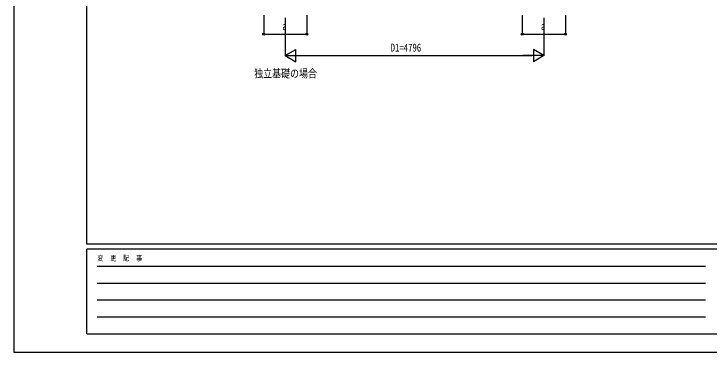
# Model space of a CAD drawing. Units: millimetres, scale not verified. Extents: x -18922 to 18922, y -13365 to 13365.
# Drawn here: x -18922 to -6031, y -13365 to -7088 of the extents above; entities that cross this region are included whole.
import ezdxf
from ezdxf.enums import TextEntityAlignment as Align

# ---------------------------------------------------------------- set-up
doc = ezdxf.new("R2010")
doc.units = ezdxf.units.MM
doc.header["$LTSCALE"] = 70
for name, color, linetype in [('0-2_USER1', 3, 'Continuous'), ('0-6_YKK_D', 6, 'Continuous'), ('0-7_YKK_ZWAK', 7, 'Continuous')]:
    doc.layers.add(name, color=color, linetype=linetype)
doc.styles.add('ＭＳ ゴシック', font='')
doc.styles.get('ＭＳ ゴシック').set_extended_font_data('MS Gothic')

msp = doc.modelspace()

# ---------------------------------------------------------------- linework, layer by layer
at = {"layer": '0-6_YKK_D'}
for p, q in [((-14290.99, -7113.88), (-14290.99, -7463.88)), ((-13890.99, -7162.5), (-13890.99, -7863.88)), ((-13490.99, -7113.88), (-13490.99, -7463.88)), ((-9495.08, -7113.5), (-9495.08, -7463.88)), ((-9095.08, -7162.5), (-9095.08, -7863.88)), ((-8695.08, -7113.5), (-8695.08, -7463.88)), ((-14290.99, -7462.88), (-13490.99, -7462.88)), ((-9495.08, -7462.88), (-8695.08, -7462.88)), ((-13890.99, -7862.88), (-13696.14, -7750.38)), ((-13890.99, -7862.88), (-13696.14, -7975.38)), ((-13890.99, -7862.88), (-13501.28, -7862.88)), ((-13696.14, -7975.38), (-13696.14, -7750.38)), ((-13665.99, -7862.88), (-9320.08, -7862.88)), ((-9095.08, -7862.88), (-9484.79, -7862.88)), ((-9095.08, -7862.88), (-9289.93, -7750.38)), ((-9289.93, -7750.38), (-9289.93, -7975.38)), ((-9095.08, -7862.88), (-9289.93, -7975.38))]:
    msp.add_line(p, q, dxfattribs=at)
for centre in [(-14290.99, -7462.88), (-13490.99, -7462.88), (-9495.08, -7462.88), (-8695.08, -7462.88)]:
    msp.add_circle(centre, 19.12, dxfattribs=at)
at = {"layer": '0-7_YKK_ZWAK'}
for p, q in [((-17572.41, -11362.5), (-17572.41, 12487.5)), ((17527.59, -11362.5), (-17572.41, -11362.5)), ((-5872.41, -11452.5), (-17572.41, -11452.5)), ((-17572.41, -13027.5), (-17572.41, -11452.5)), ((-17381.16, -11767.5), (-6097.41, -11767.5)), ((-17381.16, -12082.5), (-6097.41, -12082.5)), ((-17381.16, -12397.5), (-6097.41, -12397.5)), ((-17381.16, -12712.5), (-6097.41, -12712.5)), ((-17572.41, -13027.5), (-5872.41, -13027.5))]:
    msp.add_line(p, q, dxfattribs=at)
msp.add_lwpolyline([(-18922.5, -13365), (18922.5, -13365), (18922.5, 13365), (-18922.5, 13365)], close=True, dxfattribs=at)

# ---------------------------------------------------------------- texts
at = {"layer": '0-2_USER1', "style": 'ＭＳ ゴシック', "width": 0.8}
msp.add_text('独立基礎の場合', height=148.5, dxfattribs=at).set_placement((-14467.07, -8313.88), align=Align.BOTTOM_LEFT)
at = {"layer": '0-6_YKK_D', "style": 'ＭＳ ゴシック', "width": 0.8}
for s, p in [('a', (-13944.99, -7432.88)), ('a', (-9149.08, -7432.88)), ('D1=4796', (-11935.84, -7832.88))]:
    msp.add_text(s, height=148.5, dxfattribs=at).set_placement(p, align=Align.BOTTOM_LEFT)
at = {"layer": '0-7_YKK_ZWAK', "style": 'ＭＳ ゴシック', "width": 0.8}
msp.add_text('変  更  記  事', height=98.97, dxfattribs=at).set_placement((-17375.9, -11700), align=Align.BOTTOM_LEFT)

doc.saveas('drawing.dxf')
